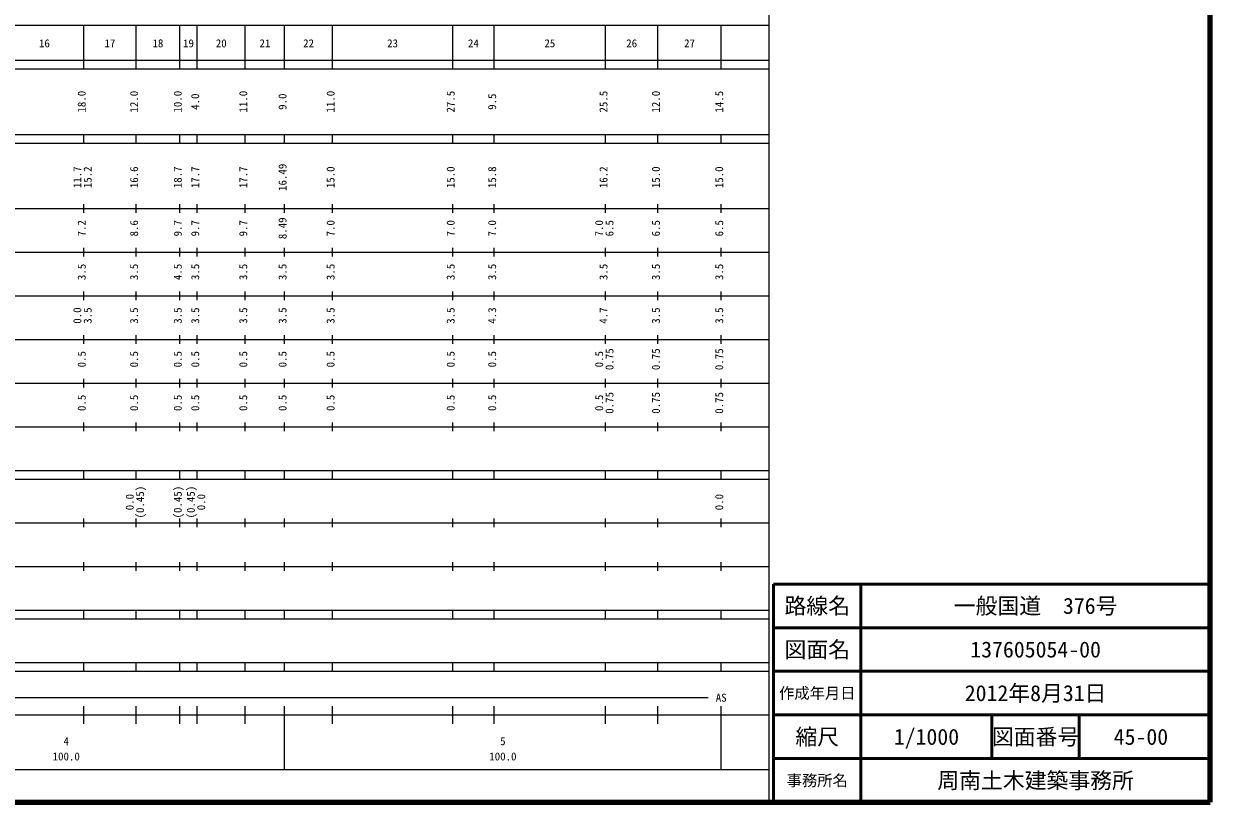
# Model space of a CAD drawing. Units: millimetres on the paper, enlarged 1000 times. Extents: x 40000 to 680000, y 20000 to 380000.
# Drawn here: x 408266 to 680000, y 20000 to 198357 of the extents above; entities that cross this region are included whole.
import ezdxf
from ezdxf.enums import TextEntityAlignment as Align

# ---------------------------------------------------------------- set-up
doc = ezdxf.new("R2010")
doc.units = ezdxf.units.MM
doc.header["$LTSCALE"] = 1000
for name, color, linetype, lineweight in [('M-TTL', 2, 'Continuous', 140), ('M-TTL-BAND', 7, 'Continuous', 25), ('M-TTL-FRAM', 2, 'Continuous', 50), ('M-TTL-LINE', 7, 'Continuous', 50)]:
    doc.layers.add(name, color=color, linetype=linetype, lineweight=lineweight)
doc.layers.add('M-TTL-TXT', color=7, linetype='Continuous')
doc.styles.add('ＭＳ ゴシック', font='')
doc.styles.get('ＭＳ ゴシック').set_extended_font_data('MS Gothic')

msp = doc.modelspace()

# ---------------------------------------------------------------- linework, layer by layer
at = {"layer": 'M-TTL'}
for p, q in [((680000, 20000), (680000, 380000)), ((40000, 20000), (680000, 20000))]:
    msp.add_line(p, q, dxfattribs=at)
at = {"layer": 'M-TTL-BAND'}
for p, q in [((579000, 20000), (579000, 370000)), ((68000, 198000), (579000, 198000)), ((422000, 188000), (422000, 198000)), ((434000, 188000), (434000, 198000)), ((444000, 188000), (444000, 198000)), ((448000, 188000), (448000, 198000)), ((459000, 188000), (459000, 198000)), ((468000, 188000), (468000, 198000)), ((479000, 188000), (479000, 198000)), ((506500, 188000), (506500, 198000)), ((516000, 188000), (516000, 198000)), ((541500, 188000), (541500, 198000)), ((553500, 188000), (553500, 198000)), ((568000, 188000), (568000, 198000)), ((40000, 190000), (579000, 190000)), ((40000, 188000), (579000, 188000)), ((40000, 173000), (579000, 173000)), ((422000, 171000), (422000, 173000)), ((434000, 171000), (434000, 173000)), ((444000, 171000), (444000, 173000)), ((448000, 171000), (448000, 173000)), ((459000, 171000), (459000, 173000)), ((468000, 171000), (468000, 173000)), ((479000, 171000), (479000, 173000)), ((506500, 171000), (506500, 173000)), ((516000, 171000), (516000, 173000)), ((541500, 171000), (541500, 173000)), ((553500, 171000), (553500, 173000)), ((568000, 171000), (568000, 173000)), ((40000, 171000), (579000, 171000)), ((40000, 156000), (579000, 156000)), ((422000, 155000), (422000, 157000)), ((434000, 155000), (434000, 157000)), ((444000, 155000), (444000, 157000)), ((448000, 155000), (448000, 157000)), ((459000, 155000), (459000, 157000)), ((468000, 155000), (468000, 157000)), ((479000, 155000), (479000, 157000)), ((506500, 155000), (506500, 157000)), ((516000, 155000), (516000, 157000)), ((541500, 155000), (541500, 157000)), ((553500, 155000), (553500, 157000)), ((568000, 155000), (568000, 157000)), ((422000, 145000), (422000, 147000)), ((434000, 145000), (434000, 147000)), ((444000, 145000), (444000, 147000)), ((448000, 145000), (448000, 147000)), ((459000, 145000), (459000, 147000)), ((468000, 145000), (468000, 147000)), ((479000, 145000), (479000, 147000)), ((506500, 145000), (506500, 147000)), ((516000, 145000), (516000, 147000)), ((541500, 145000), (541500, 147000)), ((553500, 145000), (553500, 147000)), ((568000, 145000), (568000, 147000)), ((46000, 146000), (579000, 146000)), ((52000, 136000), (579000, 136000)), ((422000, 135000), (422000, 137000)), ((434000, 135000), (434000, 137000)), ((444000, 135000), (444000, 137000)), ((448000, 135000), (448000, 137000)), ((459000, 135000), (459000, 137000)), ((468000, 135000), (468000, 137000)), ((479000, 135000), (479000, 137000)), ((506500, 135000), (506500, 137000)), ((516000, 135000), (516000, 137000)), ((541500, 135000), (541500, 137000)), ((553500, 135000), (553500, 137000)), ((568000, 135000), (568000, 137000)), ((46000, 126000), (579000, 126000)), ((422000, 125000), (422000, 127000)), ((434000, 125000), (434000, 127000)), ((444000, 125000), (444000, 127000)), ((448000, 125000), (448000, 127000)), ((459000, 125000), (459000, 127000)), ((468000, 125000), (468000, 127000)), ((479000, 125000), (479000, 127000)), ((506500, 125000), (506500, 127000)), ((516000, 125000), (516000, 127000)), ((541500, 125000), (541500, 127000)), ((553500, 125000), (553500, 127000)), ((568000, 125000), (568000, 127000)), ((422000, 115000), (422000, 117000)), ((434000, 115000), (434000, 117000)), ((444000, 115000), (444000, 117000)), ((448000, 115000), (448000, 117000)), ((459000, 115000), (459000, 117000)), ((468000, 115000), (468000, 117000)), ((479000, 115000), (479000, 117000)), ((506500, 115000), (506500, 117000)), ((516000, 115000), (516000, 117000)), ((541500, 115000), (541500, 117000)), ((553500, 115000), (553500, 117000)), ((568000, 115000), (568000, 117000)), ((52000, 116000), (579000, 116000)), ((46000, 106000), (579000, 106000)), ((422000, 105000), (422000, 107000)), ((434000, 105000), (434000, 107000)), ((444000, 105000), (444000, 107000)), ((448000, 105000), (448000, 107000)), ((459000, 105000), (459000, 107000)), ((468000, 105000), (468000, 107000)), ((479000, 105000), (479000, 107000)), ((506500, 105000), (506500, 107000)), ((516000, 105000), (516000, 107000)), ((541500, 105000), (541500, 107000)), ((553500, 105000), (553500, 107000)), ((568000, 105000), (568000, 107000)), ((40000, 96000), (579000, 96000)), ((422000, 94000), (422000, 96000)), ((434000, 94000), (434000, 96000)), ((444000, 94000), (444000, 96000)), ((448000, 94000), (448000, 96000)), ((459000, 94000), (459000, 96000)), ((468000, 94000), (468000, 96000)), ((479000, 94000), (479000, 96000)), ((506500, 94000), (506500, 96000)), ((516000, 94000), (516000, 96000)), ((541500, 94000), (541500, 96000)), ((553500, 94000), (553500, 96000)), ((568000, 94000), (568000, 96000)), ((40000, 94000), (579000, 94000)), ((422000, 83000), (422000, 85000)), ((434000, 83000), (434000, 85000)), ((444000, 83000), (444000, 85000)), ((448000, 83000), (448000, 85000)), ((459000, 83000), (459000, 85000)), ((468000, 83000), (468000, 85000)), ((479000, 83000), (479000, 85000)), ((506500, 83000), (506500, 85000)), ((516000, 83000), (516000, 85000)), ((541500, 83000), (541500, 85000)), ((553500, 83000), (553500, 85000)), ((568000, 83000), (568000, 85000)), ((49000, 84000), (579000, 84000)), ((40000, 74000), (579000, 74000)), ((422000, 73000), (422000, 75000)), ((434000, 73000), (434000, 75000)), ((444000, 73000), (444000, 75000)), ((448000, 73000), (448000, 75000)), ((459000, 73000), (459000, 75000)), ((468000, 73000), (468000, 75000)), ((479000, 73000), (479000, 75000)), ((506500, 73000), (506500, 75000)), ((516000, 73000), (516000, 75000)), ((541500, 73000), (541500, 75000)), ((553500, 73000), (553500, 75000)), ((568000, 73000), (568000, 75000)), ((40000, 64000), (579000, 64000)), ((422000, 62000), (422000, 64000)), ((434000, 62000), (434000, 64000)), ((444000, 62000), (444000, 64000)), ((448000, 62000), (448000, 64000)), ((459000, 62000), (459000, 64000)), ((468000, 62000), (468000, 64000)), ((479000, 62000), (479000, 64000)), ((506500, 62000), (506500, 64000)), ((516000, 62000), (516000, 64000)), ((541500, 62000), (541500, 64000)), ((553500, 62000), (553500, 64000)), ((568000, 62000), (568000, 64000)), ((40000, 62000), (579000, 62000)), ((40000, 52000), (579000, 52000)), ((422000, 50000), (422000, 52000)), ((434000, 50000), (434000, 52000)), ((444000, 50000), (444000, 52000)), ((448000, 50000), (448000, 52000)), ((459000, 50000), (459000, 52000)), ((468000, 50000), (468000, 52000)), ((479000, 50000), (479000, 52000)), ((506500, 50000), (506500, 52000)), ((516000, 50000), (516000, 52000)), ((541500, 50000), (541500, 52000)), ((553500, 50000), (553500, 52000)), ((568000, 50000), (568000, 52000)), ((40000, 50000), (579000, 50000)), ((71000, 44000), (565000, 44000)), ((422000, 38000), (422000, 42000)), ((434000, 38000), (434000, 42000)), ((444000, 38000), (444000, 42000)), ((448000, 38000), (448000, 42000)), ((459000, 38000), (459000, 42000)), ((468000, 27500), (468000, 42000)), ((479000, 38000), (479000, 42000)), ((506500, 38000), (506500, 42000)), ((516000, 38000), (516000, 42000)), ((541500, 38000), (541500, 42000)), ((553500, 38000), (553500, 42000)), ((568000, 27500), (568000, 42000)), ((40000, 40000), (579000, 40000)), ((68000, 27500), (579000, 27500))]:
    msp.add_line(p, q, dxfattribs=at)
at = {"layer": 'M-TTL-FRAM'}
for p, q in [((680000, 70000), (580000, 70000)), ((580000, 70000), (580000, 20000))]:
    msp.add_line(p, q, dxfattribs=at)
at = {"layer": 'M-TTL-LINE'}
for p, q in [((600000, 70000), (600000, 20000)), ((680000, 60000), (580000, 60000)), ((680000, 50000), (580000, 50000)), ((680000, 40000), (580000, 40000)), ((630000, 40000), (630000, 30000)), ((650000, 40000), (650000, 30000)), ((680000, 30000), (580000, 30000))]:
    msp.add_line(p, q, dxfattribs=at)

# ---------------------------------------------------------------- texts
at = {"layer": 'M-TTL-BAND', "style": 'ＭＳ ゴシック'}
for s, p in [('16', (413000, 192405)), ('17', (428000, 192405)), ('18', (439000, 192405)), ('19', (446000, 192405)), ('20', (453500, 192405)), ('21', (463500, 192405)), ('22', (473500, 192405)), ('23', (492750, 192405)), ('24', (511250, 192405)), ('25', (528750, 192405)), ('26', (547500, 192405)), ('27', (560750, 192405)), ('AS', (568000, 42500)), ('4', (418000, 32523)), ('5', (518000, 32523)), ('100.0', (418000, 29033)), ('100.0', (518000, 29033))]:
    msp.add_text(s, height=1833, dxfattribs=at).set_placement(p, align=Align.BOTTOM_CENTER)
for s, p in [('18.0', (423000, 180500)), ('12.0', (435000, 180500)), ('10.0', (445000, 180500)), ('4.0', (449000, 180500)), ('11.0', (460000, 180500)), ('9.0', (469000, 180500)), ('11.0', (480000, 180500)), ('27.5', (507500, 180500)), ('9.5', (517000, 180500)), ('25.5', (542500, 180500)), ('12.0', (554500, 180500)), ('14.5', (569000, 180500)), ('16.49', (469000, 163174)), ('11.7', (422000, 163174)), ('15.2', (424370, 163174)), ('16.6', (435000, 163174)), ('18.7', (445000, 163174)), ('17.7', (449000, 163174)), ('17.7', (460000, 163174)), ('15.0', (480000, 163174)), ('15.0', (507500, 163174)), ('15.8', (517000, 163174)), ('16.2', (542500, 163174)), ('15.0', (554500, 163174)), ('15.0', (569000, 163174)), ('7.2', (423000, 151500)), ('8.6', (435000, 151500)), ('9.7', (445000, 151500)), ('9.7', (449000, 151500)), ('9.7', (460000, 151500)), ('8.49', (469000, 151500)), ('7.0', (480000, 151500)), ('7.0', (507500, 151500)), ('7.0', (517000, 151500)), ('7.0', (541500, 151500)), ('6.5', (543870, 151500)), ('6.5', (554500, 151500)), ('6.5', (569000, 151500)), ('3.5', (423000, 141500)), ('3.5', (435000, 141500)), ('4.5', (445000, 141500)), ('3.5', (449000, 141500)), ('3.5', (460000, 141500)), ('3.5', (469000, 141500)), ('3.5', (480000, 141500)), ('3.5', (507500, 141500)), ('3.5', (517000, 141500)), ('3.5', (542500, 141500)), ('3.5', (554500, 141500)), ('3.5', (569000, 141500)), ('0.0', (422000, 131500)), ('3.5', (424370, 131500)), ('3.5', (435000, 131500)), ('3.5', (445000, 131500)), ('3.5', (449000, 131500)), ('3.5', (460000, 131500)), ('3.5', (469000, 131500)), ('3.5', (480000, 131500)), ('3.5', (507500, 131500)), ('4.3', (517000, 131500)), ('4.7', (542500, 131500)), ('3.5', (554500, 131500)), ('3.5', (569000, 131500)), ('0.5', (423000, 121500)), ('0.5', (435000, 121500)), ('0.5', (445000, 121500)), ('0.5', (449000, 121500)), ('0.5', (460000, 121500)), ('0.5', (469000, 121500)), ('0.5', (480000, 121500)), ('0.5', (507500, 121500)), ('0.5', (517000, 121500)), ('0.5', (541500, 121500)), ('0.75', (543870, 121500)), ('0.75', (554500, 121500)), ('0.75', (569000, 121500)), ('0.5', (423000, 111500)), ('0.5', (435000, 111500)), ('0.5', (445000, 111500)), ('0.5', (449000, 111500)), ('0.5', (460000, 111500)), ('0.5', (469000, 111500)), ('0.5', (480000, 111500)), ('0.5', (507500, 111500)), ('0.5', (517000, 111500)), ('0.5', (541500, 111500)), ('0.75', (543870, 111500)), ('0.75', (554500, 111500)), ('0.75', (569000, 111500)), ('0.0', (434000, 88764)), ('(0.45)', (436370, 88764)), ('(0.45)', (445000, 88764)), ('(0.45)', (448000, 88764)), ('0.0', (450370, 88764)), ('0.0', (569000, 88764))]:
    msp.add_text(s, height=1833, rotation=90, dxfattribs=at).set_placement(p, align=Align.BOTTOM_CENTER)
at = {"layer": 'M-TTL-TXT', "style": 'ＭＳ ゴシック'}
for s, height, p in [('路線名', 3666, (590000, 65000)), ('路線名', 3666, (590000, 65000)), ('一般国道\u3000376号', 3666, (640000, 65000)), ('図面名', 3666, (590000, 55000)), ('図面名', 3666, (590000, 55000)), ('137605054-00', 3666, (640000, 55000)), ('作成年月日', 2566, (590000, 45000)), ('作成年月日', 2566, (590000, 45000)), ('2012年8月31日', 3666, (640000, 45000)), ('縮尺', 3666, (590000, 35000)), ('縮尺', 3666, (590000, 35000)), ('1/1000', 3666, (615000, 35000)), ('図面番号', 3666, (640000, 35000)), ('図面番号', 3666, (640000, 35000)), ('45-00', 3666, (664125, 35000)), ('周南土木建築事務所', 3666, (640000, 25000)), ('事務所名', 2566, (590000, 25000)), ('事務所名', 2566, (590000, 25000))]:
    msp.add_text(s, height=height, dxfattribs=at).set_placement(p, align=Align.MIDDLE_CENTER)

doc.saveas('drawing.dxf')
